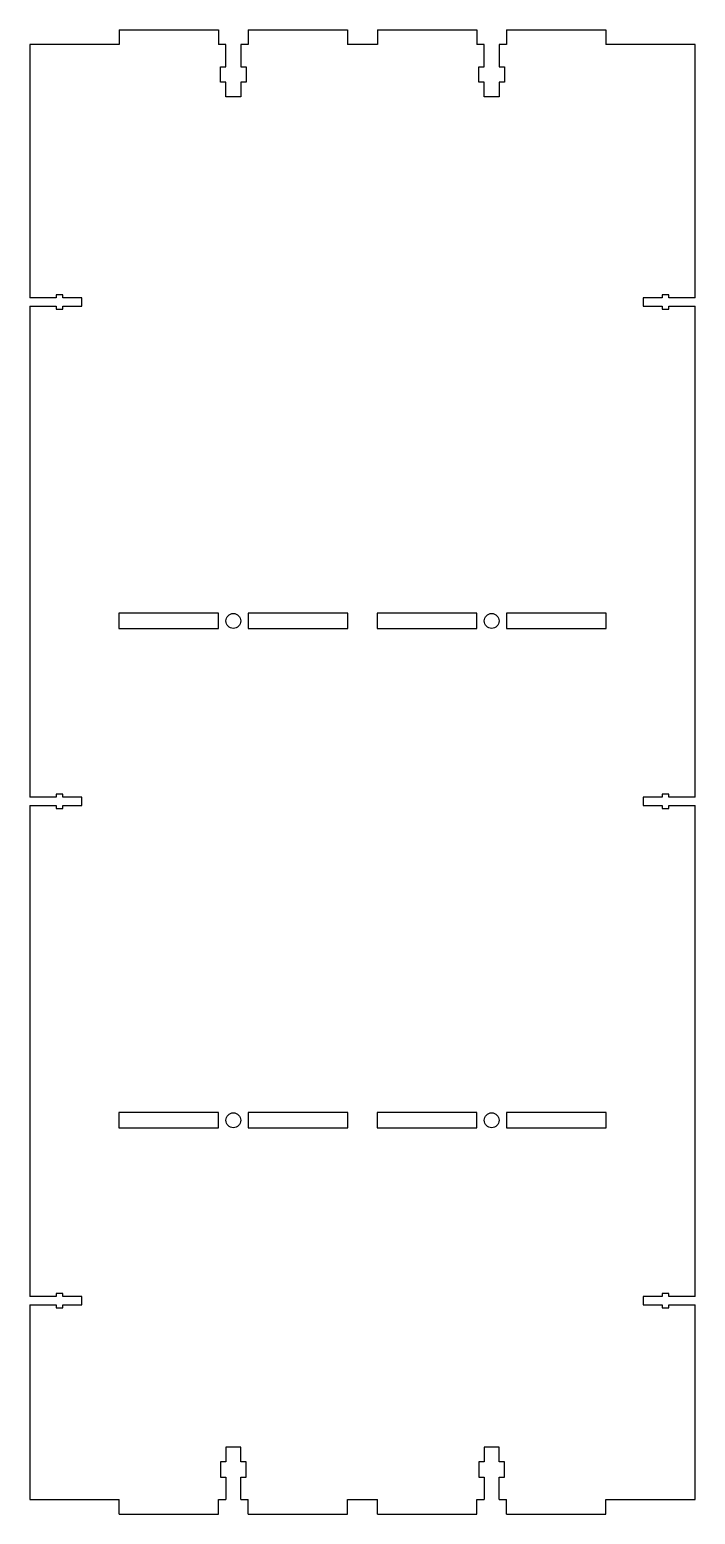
# Model space of a CAD drawing. Header units: millimetres. Extents: x 0 to 268, y 0 to 598.
import ezdxf

# ---------------------------------------------------------------- set-up
doc = ezdxf.new("R2010")
doc.units = ezdxf.units.MM

msp = doc.modelspace()

# ---------------------------------------------------------------- linework, layer by layer
at = {"color": 7, "linetype": 'Continuous', "lineweight": 25}
for p, q in [((36, 597.6), (76, 597.6)), ((36, 597.6), (36, 591.6)), ((76, 597.6), (76, 591.6)), ((88, 597.6), (128, 597.6)), ((88, 597.6), (88, 591.6)), ((128, 597.6), (128, 591.6)), ((140, 597.6), (180, 597.6)), ((140, 597.6), (140, 591.6)), ((180, 597.6), (180, 591.6)), ((192, 597.6), (232, 597.6)), ((192, 597.6), (192, 591.6)), ((232, 597.6), (232, 591.6)), ((36, 591.6), (0, 591.6)), ((0, 591.6), (0, 489.7)), ((79, 591.6), (76, 591.6)), ((79, 582.7), (79, 591.6)), ((88, 591.6), (85, 591.6)), ((85, 591.6), (85, 582.7)), ((140, 591.6), (128, 591.6)), ((183, 591.6), (180, 591.6)), ((183, 582.7), (183, 591.6)), ((192, 591.6), (189, 591.6)), ((189, 591.6), (189, 582.7)), ((268, 591.6), (232, 591.6)), ((268, 489.7), (268, 591.6)), ((76.85, 576.5), (76.85, 582.7)), ((76.85, 582.7), (79, 582.7)), ((85, 582.7), (87.15, 582.7)), ((87.15, 582.7), (87.15, 576.5)), ((180.85, 576.5), (180.85, 582.7)), ((180.85, 582.7), (183, 582.7)), ((189, 582.7), (191.15, 582.7)), ((191.15, 582.7), (191.15, 576.5)), ((79, 576.5), (76.85, 576.5)), ((79, 570.6), (79, 576.5)), ((87.15, 576.5), (85, 576.5)), ((85, 576.5), (85, 570.6)), ((183, 576.5), (180.85, 576.5)), ((183, 570.6), (183, 576.5)), ((191.15, 576.5), (189, 576.5)), ((189, 576.5), (189, 570.6)), ((85, 570.6), (79, 570.6)), ((189, 570.6), (183, 570.6)), ((10.7, 490.9), (10.7, 489.7)), ((13.3, 490.9), (10.7, 490.9)), ((13.3, 489.7), (13.3, 490.9)), ((254.7, 490.9), (254.7, 489.7)), ((257.3, 490.9), (254.7, 490.9)), ((257.3, 489.7), (257.3, 490.9)), ((10.7, 489.7), (0, 489.7)), ((0, 486.3), (10.7, 486.3)), ((0, 486.3), (0, 288.7)), ((10.7, 486.3), (10.7, 485.1)), ((10.7, 485.1), (13.3, 485.1)), ((21, 489.7), (13.3, 489.7)), ((13.3, 486.3), (21, 486.3)), ((13.3, 485.1), (13.3, 486.3)), ((21, 486.3), (21, 489.7)), ((247, 489.7), (247, 486.3)), ((254.7, 489.7), (247, 489.7)), ((247, 486.3), (254.7, 486.3)), ((254.7, 486.3), (254.7, 485.1)), ((254.7, 485.1), (257.3, 485.1)), ((268, 489.7), (257.3, 489.7)), ((257.3, 486.3), (268, 486.3)), ((257.3, 485.1), (257.3, 486.3)), ((268, 288.7), (268, 486.3)), ((35.925, 362.675), (35.925, 356.525)), ((76.075, 362.675), (35.925, 362.675)), ((76.075, 356.525), (76.075, 362.675)), ((87.925, 362.675), (87.925, 356.525)), ((128.075, 362.675), (87.925, 362.675)), ((128.075, 356.525), (128.075, 362.675)), ((139.925, 362.675), (139.925, 356.525)), ((180.075, 362.675), (139.925, 362.675)), ((180.075, 356.525), (180.075, 362.675)), ((191.925, 362.675), (191.925, 356.525)), ((232.075, 362.675), (191.925, 362.675)), ((232.075, 356.525), (232.075, 362.675)), ((35.925, 356.525), (76.075, 356.525)), ((87.925, 356.525), (128.075, 356.525)), ((139.925, 356.525), (180.075, 356.525)), ((191.925, 356.525), (232.075, 356.525)), ((10.7, 288.7), (0, 288.7)), ((10.7, 289.9), (10.7, 288.7)), ((13.3, 289.9), (10.7, 289.9)), ((13.3, 288.7), (13.3, 289.9)), ((21, 288.7), (13.3, 288.7)), ((21, 285.3), (21, 288.7)), ((247, 288.7), (247, 285.3)), ((254.7, 288.7), (247, 288.7)), ((254.7, 289.9), (254.7, 288.7)), ((257.3, 289.9), (254.7, 289.9)), ((257.3, 288.7), (257.3, 289.9)), ((268, 288.7), (257.3, 288.7)), ((0, 285.3), (10.7, 285.3)), ((0, 285.3), (0, 87.7)), ((10.7, 285.3), (10.7, 284.1)), ((10.7, 284.1), (13.3, 284.1)), ((13.3, 285.3), (21, 285.3)), ((13.3, 284.1), (13.3, 285.3)), ((247, 285.3), (254.7, 285.3)), ((254.7, 285.3), (254.7, 284.1)), ((254.7, 284.1), (257.3, 284.1)), ((257.3, 285.3), (268, 285.3)), ((257.3, 284.1), (257.3, 285.3)), ((268, 87.7), (268, 285.3)), ((35.925, 161.675), (35.925, 155.525)), ((76.075, 161.675), (35.925, 161.675)), ((76.075, 155.525), (76.075, 161.675)), ((87.925, 161.675), (87.925, 155.525)), ((128.075, 161.675), (87.925, 161.675)), ((128.075, 155.525), (128.075, 161.675)), ((139.925, 161.675), (139.925, 155.525)), ((180.075, 161.675), (139.925, 161.675)), ((180.075, 155.525), (180.075, 161.675)), ((191.925, 161.675), (191.925, 155.525)), ((232.075, 161.675), (191.925, 161.675)), ((232.075, 155.525), (232.075, 161.675)), ((35.925, 155.525), (76.075, 155.525)), ((87.925, 155.525), (128.075, 155.525)), ((139.925, 155.525), (180.075, 155.525)), ((191.925, 155.525), (232.075, 155.525)), ((10.7, 87.7), (0, 87.7)), ((0, 84.3), (10.7, 84.3)), ((0, 84.3), (0, 6)), ((10.7, 88.9), (10.7, 87.7)), ((13.3, 88.9), (10.7, 88.9)), ((10.7, 84.3), (10.7, 83.1)), ((13.3, 87.7), (13.3, 88.9)), ((21, 87.7), (13.3, 87.7)), ((13.3, 84.3), (21, 84.3)), ((13.3, 83.1), (13.3, 84.3)), ((21, 84.3), (21, 87.7)), ((247, 87.7), (247, 84.3)), ((254.7, 87.7), (247, 87.7)), ((247, 84.3), (254.7, 84.3)), ((254.7, 88.9), (254.7, 87.7)), ((257.3, 88.9), (254.7, 88.9)), ((254.7, 84.3), (254.7, 83.1)), ((257.3, 87.7), (257.3, 88.9)), ((268, 87.7), (257.3, 87.7)), ((257.3, 84.3), (268, 84.3)), ((257.3, 83.1), (257.3, 84.3)), ((268, 6), (268, 84.3)), ((10.7, 83.1), (13.3, 83.1)), ((254.7, 83.1), (257.3, 83.1)), ((79, 27), (79, 21.1)), ((85, 27), (79, 27)), ((85, 21.1), (85, 27)), ((183, 27), (183, 21.1)), ((189, 27), (183, 27)), ((189, 21.1), (189, 27)), ((76.85, 21.1), (76.85, 14.9)), ((79, 21.1), (76.85, 21.1)), ((87.15, 21.1), (85, 21.1)), ((87.15, 14.9), (87.15, 21.1)), ((180.85, 21.1), (180.85, 14.9)), ((183, 21.1), (180.85, 21.1)), ((191.15, 21.1), (189, 21.1)), ((191.15, 14.9), (191.15, 21.1)), ((76.85, 14.9), (79, 14.9)), ((79, 14.9), (79, 6)), ((85, 14.9), (87.15, 14.9)), ((85, 6), (85, 14.9)), ((180.85, 14.9), (183, 14.9)), ((183, 14.9), (183, 6)), ((189, 14.9), (191.15, 14.9)), ((189, 6), (189, 14.9)), ((0, 6), (36, 6)), ((36, 0), (36, 6)), ((76, 0), (76, 6)), ((76, 6), (79, 6)), ((85, 6), (88, 6)), ((88, 0), (88, 6)), ((128, 0), (128, 6)), ((128, 6), (140, 6)), ((140, 0), (140, 6)), ((180, 0), (180, 6)), ((180, 6), (183, 6)), ((189, 6), (192, 6)), ((192, 0), (192, 6)), ((232, 0), (232, 6)), ((232, 6), (268, 6)), ((36, 0), (76, 0)), ((88, 0), (128, 0)), ((140, 0), (180, 0)), ((192, 0), (232, 0))]:
    msp.add_line(p, q, dxfattribs=at)
for centre in [(82, 359.6), (186, 359.6), (82, 158.6), (186, 158.6)]:
    msp.add_circle(centre, 3, dxfattribs=at)

doc.saveas('drawing.dxf')
